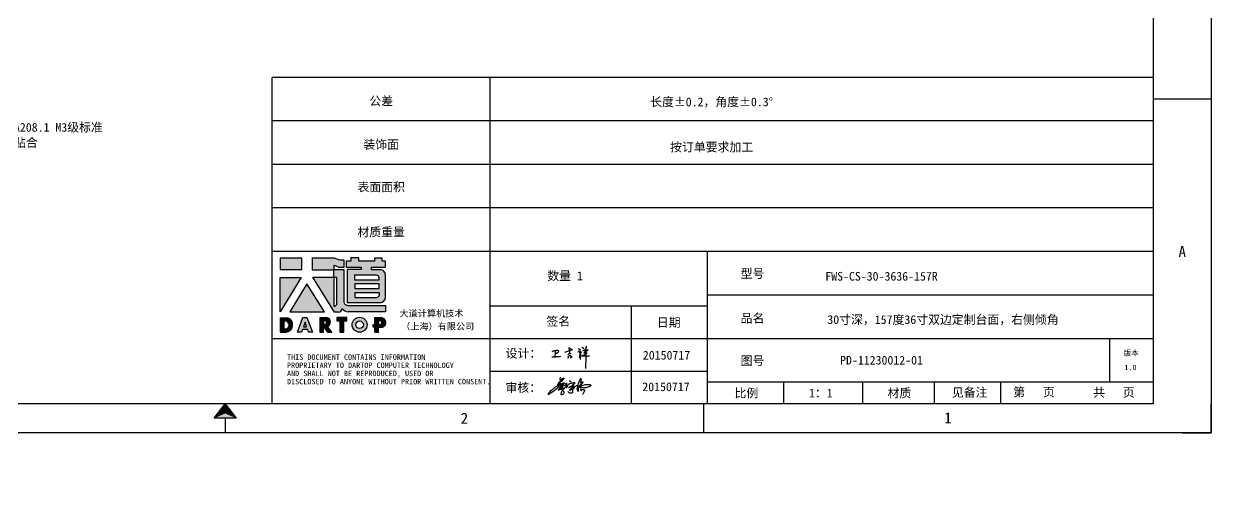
# Model space of a CAD drawing. Header units: inches. Extents: x 777 to 31414, y -60867 to 2393.
# Drawn here: x 18176 to 21294, y -60867 to -59608 of the extents above; entities that cross this region are included whole.
import ezdxf
from ezdxf.enums import TextEntityAlignment as Align

# ---------------------------------------------------------------- set-up
doc = ezdxf.new("R2010")
doc.units = ezdxf.units.IN
doc.header["$LTSCALE"] = 0.605
doc.header["$MEASUREMENT"] = 0
doc.header["$PDMODE"] = 3
doc.header["$PDSIZE"] = 0.25
doc.linetypes.add('DOT', pattern=[0.2, 0.1, -0.1])
doc.layers.get('0').update_dxf_attribs({"linetype": 'CONTINUOUS'})
doc.layers.get('Defpoints').update_dxf_attribs({"linetype": 'CONTINUOUS'})
doc.layers.add('4', color=7, linetype='CONTINUOUS')
doc.layers.add('print', color=30, linetype='CONTINUOUS')
doc.layers.add('dim', color=2, linetype='CONTINUOUS', lineweight=9)
doc.styles.add('Dartop', font='')
doc.styles.add('Dartop Text Style', font='gbenor.shx', dxfattribs={"bigfont": 'gbcbig.shx'})
doc.styles.add('hzHT', font='simhei.ttf')
doc.styles.get('Dartop').set_extended_font_data('FangSong_GB2312')
doc.dimstyles.new('Dartop DIM Style', dxfattribs={"dimscale": 15, "dimtxt": 2.5, "dimasz": 1.5, "dimexe": 2.25, "dimexo": 2, "dimtad": 1, "dimdec": 0, "dimdsep": 46, "dimtxsty": 'Dartop Text Style', "dimblk": 'ARCHTICK', "dimcen": 0.09, "dimazin": 2, "dimtfac": 1, "dimtdec": 0, "dimtofl": 0, "dimtmove": 0, "dimatfit": 3, "dimfxl": 0, "dimtolj": 1, "dimtzin": 0, "dimarcsym": 0})

# ---------------------------------------------------------------- blocks, each defined once
blk = doc.blocks.new('*U5')
at = {"color": 254, "linetype": 'Continuous', "extrusion": (0, 0, -1)}
for points in [[(-17, 0.333), (-16.812, 0.25), (-17, 0.5)], [(-17, 0.333), (-17, 0.5), (-17.188, 0.25)], [(-17, 0.333), (-17.188, 0.25), (-16.812, 0.25)]]:
    blk.add_solid(points, dxfattribs=at)
blk = doc.blocks.new('dadao')
for p, q in [((48, 19.2), (44.9, 10.4)), ((44.9, 10.4), (51.2, 10.4)), ((51.2, 10.4), (48, 19.2))]:
    blk.add_line(p, q)
for points in [[(41.8, 121.6), (41.8, 143.7), (-0.4, 143.7), (-0.4, 121.6), (41.8, 121.6)], [(104.8, 122), (104.8, 130.3), (114.1, 126.3), (124.2, 126.3), (124.2, 139.6), (115.9, 139.6), (105.1, 143.9), (61.5, 143.9)], [(61.7, 144), (61.7, 121.3), (103.9, 121.3)], [(113.4, 38.7), (105.1, 38.7), (63, 106.5), (103.9, 106.5), (103.9, 120.9), (103.9, 121.3)], [(109.7, 53.6), (109.7, 106.2), (104.3, 106.2), (104.3, 50.4), (106.6, 50.4)], [(144.6, 94.4), (144.6, 84.8), (192, 84.8), (192, 94.1), (144.9, 94.1)], [(0, 28), (0, 0), (11.8, 0)], [(0.1, 28), (14, 28)], [(76.8, 28.2), (76.8, 0), (84.1, 0), (84.1, 11.1), (91.6, -0.1), (100.3, -0.1), (91.7, 11.1)], [(76.8, 28.2), (90.6, 28.2)], [(120.2, 45), (119.5, 45), (119.5, 44.6)], [(183.7, 0), (183.7, 9.6), (180.6, 9.6), (180.6, 14.9), (183.8, 14.9), (183.8, 28.1), (196.1, 28.1), (196.5, 28.1)], [(7.1, 21.8), (7.1, 6.1), (12, 6.1)], [(7.1, 21.8), (11.4, 21.8)], [(84, 22.7), (84, 15.3), (87.2, 15.3)], [(84, 22.7), (87.3, 22.7)], [(183.7, 0), (190.9, 0), (190.9, 9.6), (198.8, 9.6)], [(194.9, 22.3), (190.8, 22.3), (190.8, 15), (194.4, 15)]]:
    blk.add_lwpolyline(points)
blk.add_lwpolyline([(137.1, 144.2), (137.1, 137.9), (128.3, 137.9), (128.3, 126.5), (157.3, 126.5), (157.3, 121.5), (130.3, 121.5), (130.3, 57.5), (194.4, 57.5, 0.414214), (204.4, 67.5), (204.4, 111.3, 0.414214), (194.4, 121.3), (177.5, 121.3), (177.5, 126.3), (204.7, 126.3), (204.7, 137.7), (198.2, 137.7), (198.2, 143.9), (183.3, 143.9), (183.3, 138), (153, 138), (153, 144.2), (137.1, 144.2)], format="xyb", close=True)
for points in [[(104.8, 122), (123.4, 122), (123.4, 60, 0.414214), (131.4, 52), (204.8, 52), (204.8, 39.1), (131.7, 39.1)], [(144.3, 110.8), (144.3, 101.8), (192.3, 101.8), (192.3, 105.5, 0.414214), (187.3, 110.5), (144.3, 110.5)], [(144.6, 77), (144.6, 67.5), (187.6, 67.5, 0.414214), (192.6, 72.5), (192.6, 76.4), (144.6, 76.4)]]:
    blk.add_lwpolyline(points, format="xyb")
for points in [[(-0.3, 106.2), (40.4, 106.2), (-0.3, 39.7), (-0.3, 106.2)], [(51.7, 94.1), (18.4, 39.3), (86.2, 39.3)], [(43.8, 28.2), (51.8, 28.2), (62.6, -0.1), (55, -0.1), (53.2, 5), (42.9, 5), (41.1, 0), (33.6, 0)], [(110, 28.1), (110, 21.9), (116, 21.9), (116, -0.1), (123.2, -0.1), (123.2, 22), (129.2, 22), (129.2, 28.1), (110, 28.1)]]:
    blk.add_lwpolyline(points, close=True)
for radius in [14.5, 7.44]:
    blk.add_circle((154.2, 14.2), radius)
for centre, radius, start, end in [((99.2, 60.7), 12.6, 305.6399, 325.969), ((9.6, 14.2), 14.4, 278.6604, 72.3203), ((88.6, 19.4), 8.95, 290.6073, 77.2124), ((111.6, 46.7), 8.19, 282.9811, 347.6627), ((136, 61.7), 22.9, 226.7358, 259.3209), ((195.7, 18.6), 9.51, 288.8959, 85.2442), ((8.5, 13.9), 8.49, 294.2143, 69.7177), ((86.4, 19), 3.8, 282.527, 76.7196), ((193.7, 18.7), 3.8, 280.9891, 72.5513)]:
    blk.add_arc(centre, radius, start, end)
blk = doc.blocks.new('h')
for p, q in [((20773.3, -2331.8), (20775.3, -2338.7)), ((20789.1, -2340.9), (20773.5, -2331.9)), ((20775.3, -2338.7), (20775.6, -2351.2)), ((20768.1, -2360.9), (20773, -2359.1)), ((20769.5, -2366.9), (20769.8, -2370.6)), ((20769.8, -2370.6), (20770.9, -2378)), ((20770.9, -2378), (20771.5, -2370.6)), ((20772.4, -2369.3), (20774.9, -2367.8)), ((20773, -2359.1), (20784.1, -2355.2)), ((20775.6, -2351.2), (20775.5, -2357.3)), ((20782.2, -2369.2), (20780, -2377.1)), ((20780, -2377.1), (20788.3, -2371.3)), ((20780.1, -2366.4), (20780.8, -2366.4)), ((20781.9, -2367.4), (20782.2, -2369.2)), ((20845.7, -2343.5), (20848.4, -2353)), ((20848.9, -2370.3), (20847.9, -2424)), ((20848.4, -2353), (20848.9, -2370.3))]:
    blk.add_line(p, q)
for points in [[(20755, -2351.9, -0.024077), (20759.9, -2350.1, -0.013147), (20768.7, -2346.5, -0.00522), (20775.4, -2344.1, -0.018517), (20777.3, -2343.4, -0.008274), (20786.3, -2341, -0.039541), (20788.3, -2340.8, -0.079216), (20789.4, -2341, -0.204935)], [(20816.8, -2335, -0.053561), (20819.6, -2336.1, -0.075272), (20821.3, -2337.3, -0.005295), (20822.5, -2338.5, -0.009337), (20823.1, -2339.1, -0.026146), (20823.7, -2339.8, -0.016644), (20824.5, -2340.9)], [(20832.1, -2329.2, -0.053561), (20834.9, -2330.3, -0.075272), (20836.7, -2331.5, -0.005295), (20837.8, -2332.6, -0.009337), (20838.5, -2333.3, -0.026146), (20839, -2334, -0.016644), (20839.8, -2335.1)], [(20836, -2343.7, -0.02797), (20842.1, -2342.6, -0.048868), (20845.6, -2342.2, -0.00919), (20851.1, -2341.4, -0.018517), (20853.9, -2341.1, -0.037841), (20856.7, -2341.2, -0.039541), (20859.4, -2341.6, -0.018282), (20840.6, -2354.7, -0.000937)], [(20847.6, -2340.2, 0.021784), (20849.6, -2335.9, 0.028296), (20850.8, -2332.4, 0.008136), (20851.9, -2328.2, 0.028913), (20852.2, -2327, 0.08193), (20852.1, -2325.9, 0.075058), (20851.7, -2324.7, 0.275043)], [(20696.6, -2372.4, 0.002073), (20710.6, -2371.9, 0.016137), (20719.6, -2371.3, 0.008314), (20736.9, -2369.3)], [(20699.1, -2348.2, -0.029745), (20704.6, -2345.4, -0.046842), (20708.4, -2344.2, -0.00919), (20714.3, -2343, -0.018517), (20717.2, -2342.5, -0.037841), (20720.3, -2342.4, -0.039541), (20723.2, -2342.8, -0.149785), (20726, -2344.3, -0.204935), (20726.9, -2346.6, -0.074872), (20726.5, -2348.3, -0.061615), (20725.6, -2350.3, -0.034204), (20723.8, -2352.6, -0.045776), (20722.3, -2354.1, -0.054985), (20720.4, -2355.3, -0.036348), (20717.3, -2356.5, -0.067752), (20715.7, -2356.8, -0.043553), (20713.2, -2356.7)], [(20813.5, -2350.1, 0.007348), (20815.9, -2348.7, 0.008421), (20818, -2347.3, 0.009459), (20819.7, -2346.2, -0.016325), (20820.7, -2345.5, -0.173771), (20821.8, -2345.3, -0.085159), (20823.9, -2346, -0.125883), (20826, -2347.9, -0.160659), (20826.6, -2350.1, -0.010447), (20826.5, -2352.3, -0.008247), (20826.2, -2355.1, -0.002698), (20825.3, -2374, 0.001562), (20823.9, -2383.7, 0.016137)]]:
    blk.add_lwpolyline(points, format="xyb")
for points in [[(20711.3, -2343.5), (20711.3, -2343.5), (20711.5, -2355.8), (20710.7, -2368), (20710.6, -2371.9)], [(20821.5, -2350.6), (20822.4, -2359.2), (20822.2, -2364.9), (20821.7, -2369), (20821.3, -2376.3), (20823.6, -2368.5), (20827.2, -2366.3), (20829.5, -2366.3)], [(20840.6, -2354.7), (20850, -2354.7), (20855, -2354.3), (20845.9, -2361.1), (20840.5, -2364), (20833, -2367.5), (20863.2, -2367.4), (20865.9, -2367.3)]]:
    blk.add_lwpolyline(points)
for centre, radius, start, end in [((20773.7, -2371.2), 2.3, 121.9907, 163.6016), ((20787.5, -2406), 40.3, 100.6183, 108.2482), ((20780.8, -2367.6), 1.15, 9.4675, 90)]:
    blk.add_arc(centre, radius, start, end)
blk = doc.blocks.new('CAIYUQIANG')
for p, q in [((27670.4, -25028.6), (27669.5, -25034.5)), ((27669.5, -25034.5), (27670.5, -25036.5)), ((27670.5, -25036.5), (27674.7, -25033.4)), ((27674.7, -25033.4), (27678, -25031.9)), ((27679.9, -25033), (27675.7, -25037.4)), ((27678, -25031.9), (27679.7, -25031.6)), ((27679.7, -25031.6), (27680.1, -25032.2)), ((27680.1, -25032.2), (27679.9, -25033)), ((27721.6, -25036.6), (27722.4, -25034.9)), ((27722.4, -25034.9), (27723.3, -25033.3)), ((27723.3, -25033.3), (27723.8, -25032.7)), ((27723.8, -25032.7), (27724.4, -25032.7)), ((27724.4, -25032.7), (27724.8, -25033.4)), ((27724.8, -25033.4), (27725.1, -25034.5)), ((27725.1, -25035.4), (27724.9, -25037.3)), ((27725.1, -25034.5), (27725.1, -25035.4)), ((27642.4, -25068.7), (27644.1, -25066.6)), ((27644.1, -25066.6), (27646.1, -25064.4)), ((27646.1, -25064.4), (27648.2, -25062.5)), ((27648.2, -25062.5), (27649.9, -25061)), ((27653.3, -25065.6), (27649.4, -25068)), ((27649.9, -25061), (27651.9, -25059.4)), ((27651.9, -25059.4), (27654.7, -25057.2)), ((27656.6, -25063.3), (27653.3, -25065.6)), ((27654.7, -25057.2), (27656.5, -25055.9)), ((27656.5, -25055.9), (27658.3, -25054.6)), ((27659.8, -25060.4), (27656.6, -25063.3)), ((27658.3, -25054.6), (27659.6, -25053.7)), ((27659.6, -25053.7), (27662.2, -25052.1)), ((27660.6, -25059.8), (27659.8, -25060.4)), ((27663.6, -25056.9), (27660.6, -25059.8)), ((27662.2, -25052.1), (27664.9, -25050.5)), ((27662.9, -25048.8), (27669.7, -25045.8)), ((27663.2, -25048.6), (27662.9, -25048.8)), ((27663.6, -25048.1), (27663.2, -25048.6)), ((27665.3, -25046.6), (27663.6, -25048.1)), ((27666.3, -25053.5), (27663.6, -25056.9)), ((27664.9, -25050.5), (27668.5, -25048.7)), ((27667.5, -25060.4), (27664.9, -25062)), ((27664.9, -25062.9), (27667.7, -25061.6)), ((27664.9, -25062), (27664.9, -25062.9)), ((27667.4, -25044.9), (27665.3, -25046.6)), ((27675.7, -25037.4), (27665.9, -25043)), ((27665.9, -25043), (27677.3, -25038.1)), ((27668.2, -25051.4), (27666.3, -25053.5)), ((27670.6, -25042.2), (27667.4, -25044.9)), ((27670.3, -25058.4), (27667.5, -25060.4)), ((27667.7, -25061.6), (27670.5, -25060.2)), ((27670.9, -25048.6), (27668.2, -25051.4)), ((27668.5, -25048.7), (27673.6, -25046.3)), ((27668.6, -25056), (27674.9, -25053.6)), ((27672.1, -25054.2), (27668.6, -25056)), ((27669.7, -25045.8), (27671.3, -25045.2)), ((27672, -25057.1), (27670.3, -25058.4)), ((27670.5, -25060.2), (27673.3, -25059)), ((27677.3, -25038.1), (27670.6, -25042.2)), ((27671.5, -25047.3), (27670.9, -25048.6)), ((27671.2, -25051), (27679.4, -25049.8)), ((27674.1, -25050.1), (27671.2, -25051)), ((27671.3, -25045.2), (27672.1, -25045.7)), ((27672.1, -25046.2), (27671.5, -25047.3)), ((27672.5, -25060.1), (27671.9, -25060.4)), ((27671.9, -25060.4), (27674.3, -25061.5)), ((27673.8, -25055.8), (27672, -25057.1)), ((27672.1, -25045.7), (27672.1, -25046.2)), ((27675.9, -25052.3), (27672.1, -25054.2)), ((27673.8, -25059.6), (27672.5, -25060.1)), ((27673.3, -25059), (27675.5, -25058)), ((27673.6, -25046.3), (27677.4, -25044.5)), ((27673.6, -25068.9), (27674.3, -25066.8)), ((27676.2, -25054), (27673.8, -25055.8)), ((27675.2, -25059.1), (27673.8, -25059.6)), ((27676.5, -25048.8), (27674.1, -25050.1)), ((27674.3, -25061.5), (27677.2, -25063.7)), ((27674.3, -25066.8), (27675.3, -25065)), ((27674.9, -25053.6), (27676.8, -25053.2)), ((27677.8, -25058), (27675.2, -25059.1)), ((27675.3, -25065), (27676.4, -25063.4)), ((27675.5, -25058), (27677.9, -25056.9)), ((27678.6, -25051.7), (27675.9, -25052.3)), ((27677.2, -25053.4), (27676.2, -25054)), ((27676.4, -25063.4), (27677.5, -25061.9)), ((27679.1, -25047.4), (27676.5, -25048.8)), ((27676.8, -25053.2), (27677.2, -25053.4)), ((27677.2, -25063.7), (27678.8, -25065.4)), ((27677.4, -25044.5), (27680, -25043.8)), ((27677.5, -25061.9), (27679.6, -25059.6)), ((27679, -25057.7), (27677.8, -25058)), ((27677.9, -25056.9), (27680, -25056.9)), ((27683.3, -25050.5), (27678.6, -25051.7)), ((27678.8, -25065.4), (27679.4, -25066.6)), ((27680, -25057.5), (27679, -25057.7)), ((27680.6, -25045.9), (27679.1, -25047.4)), ((27679.4, -25049.8), (27681.5, -25049.6)), ((27679.4, -25066.6), (27679.9, -25067.9)), ((27679.6, -25059.6), (27680.6, -25058.4)), ((27680, -25043.8), (27681.2, -25043.8)), ((27680, -25056.9), (27680.5, -25057.1)), ((27680.5, -25057.1), (27680, -25057.5)), ((27681.2, -25044.7), (27680.6, -25045.9)), ((27680.6, -25058.4), (27681.3, -25057.6)), ((27681.2, -25043.8), (27681.2, -25044.7)), ((27681.3, -25057.6), (27682.9, -25055.7)), ((27681.5, -25049.6), (27682.7, -25049.7)), ((27682.7, -25049.7), (27683.3, -25050.5)), ((27682.9, -25055.7), (27683.9, -25054.7)), ((27683.9, -25054.7), (27684.6, -25054)), ((27684.6, -25054), (27685.6, -25053.1)), ((27685.6, -25053.1), (27686, -25048.7)), ((27686, -25048.7), (27686.1, -25046.8)), ((27686.1, -25046.8), (27686.2, -25045.4)), ((27686.2, -25045.4), (27686.3, -25045)), ((27686.3, -25045), (27686.6, -25045)), ((27686.6, -25045), (27686.7, -25045.1)), ((27686.7, -25045.1), (27686.9, -25049.2)), ((27686.9, -25049.2), (27686.9, -25051.7)), ((27686.9, -25051.7), (27686.9, -25054.8)), ((27686.9, -25054.8), (27686.9, -25055.8)), ((27686.9, -25055.8), (27687, -25056.5)), ((27687, -25056.5), (27687.2, -25056.9)), ((27687.2, -25056.9), (27687.5, -25056.9)), ((27687.5, -25056.9), (27687.8, -25056.5)), ((27687.8, -25056.5), (27688, -25055.9)), ((27688, -25055.9), (27688.6, -25054.6)), ((27688.6, -25054.6), (27689.1, -25053.3)), ((27689.1, -25053.3), (27689.5, -25052.1)), ((27689.5, -25052.1), (27690.2, -25050.1)), ((27690.2, -25050.1), (27690.5, -25049.4)), ((27690.5, -25049.4), (27691.2, -25048.7)), ((27691.2, -25048.7), (27693.8, -25046.9)), ((27692.5, -25055.7), (27691.9, -25055.8)), ((27691.9, -25055.8), (27691.9, -25056.2)), ((27691.9, -25056.2), (27693.4, -25056.2)), ((27693.9, -25055.2), (27692.5, -25055.7)), ((27693.4, -25056.2), (27695.2, -25055.9)), ((27693.8, -25046.9), (27694.7, -25046.4)), ((27697.3, -25053.7), (27693.9, -25055.2)), ((27694.7, -25046.4), (27695.8, -25045.9)), ((27695.5, -25062.1), (27695, -25062.5)), ((27695, -25062.5), (27695, -25062.8)), ((27695, -25062.8), (27695.4, -25063)), ((27695.2, -25055.9), (27696.4, -25055.5)), ((27695.4, -25063), (27696.6, -25063)), ((27696.5, -25061.2), (27695.5, -25062.1)), ((27695.8, -25045.9), (27698.2, -25045)), ((27696.4, -25055.5), (27698.6, -25054.5)), ((27698, -25059.9), (27696.5, -25061.2)), ((27696.6, -25063), (27698.7, -25062.4)), ((27700.1, -25052.2), (27697.3, -25053.7)), ((27700.7, -25057.4), (27698, -25059.9)), ((27698.2, -25045), (27699.9, -25044.7)), ((27698.6, -25054.5), (27700.1, -25053.8)), ((27698.7, -25062.4), (27701.9, -25060.7)), ((27699.9, -25044.7), (27702.8, -25044)), ((27703.1, -25050.1), (27700.1, -25052.2)), ((27700.1, -25053.8), (27701.4, -25053.2)), ((27703.2, -25055.4), (27700.7, -25057.4)), ((27701.4, -25053.2), (27703, -25052.5)), ((27701.9, -25060.7), (27705, -25058.6)), ((27702.9, -25065), (27702.4, -25068.8)), ((27702.8, -25044), (27704.8, -25043.7)), ((27703, -25063.9), (27702.9, -25065)), ((27703, -25052.5), (27704.6, -25051.8)), ((27703.4, -25059.2), (27703, -25063.9)), ((27705.3, -25048.2), (27703.1, -25050.1)), ((27705.1, -25053.8), (27703.2, -25055.4)), ((27703.5, -25058.1), (27703.4, -25059.2)), ((27703.9, -25057), (27703.5, -25058.1)), ((27704.3, -25056.3), (27703.9, -25057)), ((27704.9, -25055.3), (27704.3, -25056.3)), ((27704.6, -25051.8), (27705.9, -25051.1)), ((27704.8, -25043.7), (27707, -25043.4)), ((27705.1, -25055), (27704.9, -25055.3)), ((27705, -25058.6), (27706.4, -25057.7)), ((27706, -25052.8), (27705.1, -25053.8)), ((27706.3, -25055), (27705.1, -25055)), ((27708, -25045.9), (27705.3, -25048.2)), ((27705.9, -25051.1), (27706.4, -25051.1)), ((27706.6, -25051.6), (27706, -25052.8)), ((27706.8, -25055.3), (27706.3, -25055)), ((27706.4, -25051.1), (27706.6, -25051.6)), ((27706.4, -25057.7), (27707.4, -25057)), ((27707.5, -25055.8), (27706.8, -25055.3)), ((27707, -25043.4), (27708, -25043.4)), ((27707.4, -25057), (27707.8, -25056.8)), ((27707.8, -25056.8), (27707.5, -25055.8)), ((27708, -25043.4), (27709, -25043.5)), ((27710.1, -25044), (27708, -25045.9)), ((27709, -25043.5), (27709.7, -25043.8)), ((27709.7, -25043.8), (27710.1, -25044)), ((27710, -25054.2), (27711.2, -25052.7)), ((27711.2, -25052.7), (27712.6, -25051.4)), ((27712.6, -25051.4), (27713.4, -25050.9)), ((27713.4, -25050.9), (27714.2, -25050.8)), ((27713.7, -25060.6), (27714.5, -25059.1)), ((27714, -25059.3), (27713.7, -25060.1)), ((27713.7, -25060.1), (27713.7, -25060.6)), ((27714.3, -25058.6), (27714, -25059.3)), ((27714.2, -25050.8), (27715, -25050.8)), ((27715, -25056.9), (27714.3, -25058.6)), ((27714.5, -25059.1), (27715.1, -25058.3)), ((27715, -25050.8), (27715.4, -25050.8)), ((27715.5, -25055.4), (27715, -25056.9)), ((27715.1, -25058.3), (27715.6, -25057.9)), ((27715.4, -25050.8), (27715.6, -25051)), ((27715.9, -25053.9), (27715.5, -25055.4)), ((27715.6, -25051), (27715.8, -25051.2)), ((27715.6, -25057.9), (27716.2, -25057.8)), ((27715.8, -25051.2), (27715.9, -25051.2)), ((27715.9, -25051.2), (27716, -25051.4)), ((27716, -25053.3), (27715.9, -25053.9)), ((27716, -25051.4), (27716, -25051.4)), ((27716, -25051.4), (27716, -25051.5)), ((27716, -25051.5), (27716.1, -25051.6)), ((27716.1, -25052.4), (27716, -25053.3)), ((27716.1, -25051.6), (27716.1, -25051.8)), ((27716.1, -25051.8), (27716.1, -25052.4)), ((27716.2, -25057.8), (27716.9, -25057.9)), ((27716.6, -25063.7), (27716.8, -25062.6)), ((27716.6, -25064.9), (27716.6, -25063.7)), ((27717, -25065.4), (27716.6, -25064.9)), ((27716.8, -25062.6), (27717, -25060.1)), ((27716.9, -25057.9), (27717.2, -25058.1)), ((27717, -25060.1), (27717.1, -25058.6)), ((27718.3, -25066.4), (27717, -25065.4)), ((27717.1, -25058.6), (27717.2, -25057.5)), ((27717.2, -25057.5), (27717.7, -25052.4)), ((27717.2, -25058.1), (27717.6, -25058.7)), ((27717.6, -25058.7), (27717.6, -25060.8)), ((27717.6, -25060.8), (27717.6, -25062.5)), ((27717.6, -25062.5), (27717.7, -25064.3)), ((27717.7, -25050), (27718.5, -25046)), ((27717.7, -25052.4), (27717.7, -25050)), ((27717.7, -25064.3), (27717.7, -25065.5)), ((27717.7, -25065.5), (27718.3, -25066.4)), ((27718.5, -25046), (27720.2, -25040.9)), ((27719, -25056.7), (27720.6, -25055.2)), ((27719, -25056.7), (27720.6, -25055.4)), ((27720.6, -25055.4), (27719, -25056.7)), ((27719.4, -25056.1), (27719, -25056.7)), ((27720.3, -25054.8), (27719.4, -25056.1)), ((27720.2, -25040.9), (27720.7, -25039.5)), ((27721, -25053.7), (27720.3, -25054.8)), ((27720.6, -25055.2), (27721.9, -25054.1)), ((27720.7, -25039.5), (27721.2, -25038)), ((27722.6, -25051.2), (27721, -25053.7)), ((27721.2, -25038), (27721.6, -25036.6)), ((27721.8, -25052.4), (27722.1, -25051.2)), ((27721.9, -25054.1), (27721.8, -25052.4)), ((27721.9, -25054.1), (27723.5, -25052.8)), ((27722.2, -25054.5), (27721.9, -25054.1)), ((27722.1, -25051.2), (27722.6, -25049.3)), ((27723.2, -25055.7), (27722.2, -25054.5)), ((27722.6, -25049.3), (27723.4, -25048.2)), ((27723.9, -25049.1), (27722.6, -25051.2)), ((27725.1, -25056.1), (27723.2, -25055.7)), ((27723.4, -25048.2), (27724, -25048.2)), ((27723.5, -25052.8), (27725.7, -25051.8)), ((27724.9, -25047.9), (27723.9, -25049.1)), ((27724.2, -25041.9), (27724, -25042.9)), ((27724, -25042.9), (27724, -25043.8)), ((27724, -25043.8), (27724.5, -25044.5)), ((27724, -25048.2), (27725, -25049.3)), ((27724.3, -25057.3), (27724.1, -25059.8)), ((27724.1, -25059.8), (27724.2, -25062.5)), ((27724.7, -25038.7), (27724.2, -25041.9)), ((27724.2, -25062.5), (27724.5, -25063.9)), ((27724.8, -25054.3), (27724.3, -25057.3)), ((27724.3, -25057.3), (27724.3, -25057.3)), ((27724.5, -25044.5), (27724.9, -25044.1)), ((27724.5, -25063.9), (27726.1, -25063.8)), ((27726, -25051.7), (27724.6, -25052.3)), ((27724.6, -25052.3), (27724.8, -25054.3)), ((27724.9, -25037.3), (27724.7, -25038.7)), ((27724.9, -25044.1), (27726.2, -25043.2)), ((27726.1, -25047), (27724.9, -25047.9)), ((27725, -25049.3), (27726, -25051.7)), ((27728.6, -25056.9), (27725.1, -25056.1)), ((27725.7, -25051.8), (27728.1, -25050.8)), ((27727.7, -25045.8), (27726.1, -25047)), ((27726.1, -25063.8), (27727.2, -25062.4)), ((27726.2, -25043.2), (27727.3, -25042.5)), ((27727.2, -25062.4), (27728.7, -25061.7)), ((27727.3, -25042.5), (27728.7, -25041.6)), ((27728.8, -25044.9), (27727.7, -25045.8)), ((27728.1, -25050.8), (27730.4, -25049.9)), ((27731.5, -25056.9), (27728.6, -25056.9)), ((27728.7, -25041.6), (27729.4, -25041.6)), ((27728.7, -25061.7), (27730.6, -25061.7)), ((27729.8, -25043.2), (27728.8, -25044.9)), ((27729.4, -25041.6), (27729.8, -25042.2)), ((27729.8, -25042.2), (27729.8, -25043.2)), ((27730.4, -25049.9), (27734.3, -25049)), ((27730.6, -25061.7), (27732.5, -25061.7)), ((27734.6, -25056.9), (27731.5, -25056.9)), ((27733.1, -25067), (27732.4, -25068.5)), ((27732.5, -25061.7), (27734, -25062.9)), ((27734, -25064.2), (27733.1, -25067)), ((27734, -25062.9), (27734, -25064.2)), ((27734.3, -25049), (27736.4, -25048.5)), ((27736.4, -25056.9), (27734.6, -25056.9)), ((27736.4, -25048.5), (27738, -25048.5)), ((27737.5, -25056.9), (27736.4, -25056.9)), ((27739.9, -25056.2), (27737.5, -25056.9)), ((27738, -25048.5), (27741.4, -25048.2)), ((27742.8, -25055.5), (27739.9, -25056.2)), ((27741.4, -25048.2), (27743.3, -25048.1)), ((27745.3, -25054.8), (27742.8, -25055.5)), ((27743.3, -25048.1), (27745.9, -25048.1)), ((27747, -25053.9), (27745.3, -25054.8)), ((27745.9, -25048.1), (27747.9, -25048.3)), ((27749, -25052.8), (27747, -25053.9)), ((27747.9, -25048.3), (27749.6, -25048.7)), ((27749.8, -25051.7), (27749, -25052.8)), ((27749.6, -25048.7), (27750.5, -25049.8)), ((27750.6, -25050.8), (27749.8, -25051.7)), ((27750.5, -25049.8), (27750.6, -25050.8)), ((27639.2, -25074.1), (27639.8, -25072.4)), ((27640.1, -25074.1), (27639.2, -25074.1)), ((27639.8, -25072.4), (27641, -25070.5)), ((27641.8, -25073.4), (27640.1, -25074.1)), ((27641, -25070.5), (27642.4, -25068.7)), ((27643.4, -25072.1), (27641.8, -25073.4)), ((27645.7, -25070.6), (27643.4, -25072.1)), ((27649.4, -25068), (27645.7, -25070.6)), ((27672.7, -25072.4), (27673.6, -25068.9)), ((27672.7, -25073.7), (27672.7, -25072.4)), ((27672.9, -25074.4), (27672.7, -25073.7)), ((27673.5, -25075.1), (27672.9, -25074.4)), ((27674.1, -25075.4), (27673.5, -25075.1)), ((27675, -25075.4), (27674.1, -25075.4)), ((27676.4, -25074.9), (27675, -25075.4)), ((27677.2, -25074.4), (27676.4, -25074.9)), ((27678.3, -25073.5), (27677.2, -25074.4)), ((27679.1, -25072.5), (27678.3, -25073.5)), ((27679.8, -25071), (27679.1, -25072.5)), ((27680, -25070), (27679.8, -25071)), ((27679.9, -25067.9), (27680, -25069)), ((27680, -25069), (27680, -25070)), ((27691, -25067.9), (27690.7, -25067.5)), ((27691.8, -25068.5), (27691, -25067.9)), ((27692.9, -25069.4), (27691.8, -25068.5)), ((27694, -25070.3), (27692.9, -25069.4)), ((27695.5, -25070.9), (27694, -25070.3)), ((27697.1, -25071.4), (27695.5, -25070.9)), ((27699, -25071.4), (27697.1, -25071.4)), ((27700.5, -25071.4), (27699, -25071.4)), ((27701.7, -25070.7), (27700.5, -25071.4)), ((27702.4, -25068.8), (27701.7, -25070.7)), ((27729.9, -25073.7), (27728.8, -25073.7)), ((27730.7, -25072), (27729.9, -25073.7)), ((27732.4, -25068.5), (27730.7, -25072))]:
    blk.add_line(p, q)
blk.add_lwpolyline([(27694.2, -25038.4, -0.053561), (27695.8, -25039, -0.075272), (27696.8, -25039.7, -0.005295), (27697.5, -25040.4, -0.009337), (27697.9, -25040.8, -0.026146), (27698.2, -25041.2, -0.016644), (27698.7, -25041.9)], format="xyb")
blk = doc.blocks.new('_ArchTick')
at = {"color": 0, "linetype": 'ByBlock', "const_width": 0.15}
blk.add_lwpolyline([(-0.5, -0.5), (0.5, 0.5)], dxfattribs=at)
blk = doc.blocks.new('*D388')
at = {"layer": 'Defpoints', "color": 0}
for p in [(19284.5, -58928.3), (19689.5, -60867.4)]:
    blk.add_point(p, dxfattribs=at)
at = {"layer": 'dim', "color": 0, "lineweight": -2}
blk.add_line((19330.1, -59146.9), (19284.5, -58928.3), dxfattribs=at)
at = {"layer": 'dim', "color": 0, "lineweight": -2, "xscale": 22.5, "yscale": 22.5, "zscale": 22.5, "rotation": 101.7988869402219}
blk.add_blockref('_ArchTick', (19284.5, -58928.3), dxfattribs=at)
at = {"layer": 'dim', "color": 0, "insert": (19311.9, -59059.6), "char_height": 37.5, "attachment_point": 5, "rotation": 281.7989, "style": 'Dartop Text Style'}
blk.add_mtext('\\A1;R1981\\P [R77.99]', dxfattribs=at)

msp = doc.modelspace()

# ---------------------------------------------------------------- hatches: boundary and pattern name
for points in [[(18905.83, -60224.04), (18848.88, -60224.04), (18848.88, -60253.79), (18905.83, -60253.79)], [(18904, -60274.61), (18849.03, -60274.61), (18849.03, -60364.36)], [(18919.23, -60290.9), (18874.3, -60364.96), (18965.8, -60364.96)], [(19023.9, -60380.11), (18997.89, -60380.11), (18997.89, -60388.36), (19006.01, -60388.36), (19006.01, -60418.09), (19015.72, -60418.09), (19015.72, -60388.34), (19023.9, -60388.34)]]:
    msp.add_hatch(color=0).paths.add_polyline_path(points)
h = msp.add_hatch(color=0)
h.paths.add_polyline_path([(18990.94, -60242.12), (19003.51, -60247.55), (19017.1, -60247.55), (19017.1, -60229.56), (19005.89, -60229.56), (18991.28, -60223.79), (18932.74, -60223.79), (18932.74, -60254.21), (18989.7, -60254.21), (18989.7, -60254.83), (18989.7, -60274.27), (18934.47, -60274.27), (18991.28, -60365.7), (19002.53, -60365.7, 0.2793748), (19010.74, -60357.72), (19010.74, -60357.3), (19011.74, -60357.3, 0.1431454), (19027.22, -60365.18), (19125.95, -60365.18), (19125.95, -60347.84), (19026.8, -60347.84, -0.4142136), (19016, -60337.04), (19016, -60253.25), (18990.94, -60253.25)])
h.paths.add_polyline_path([(18990.28, -60274.66), (18997.51, -60274.66), (18997.51, -60345.62, -0.0889357), (18993.32, -60349.94), (18990.25, -60349.94)], flags=16)
h = msp.add_hatch(color=0)
h.paths.add_polyline_path([(19125.78, -60232.08), (19116.99, -60232.08), (19116.99, -60223.73), (19096.91, -60223.73), (19096.91, -60231.66), (19055.93, -60231.66), (19055.93, -60223.31), (19034.46, -60223.31), (19034.46, -60231.82), (19022.6, -60231.82), (19022.6, -60247.22), (19061.74, -60247.22), (19061.74, -60254.04), (19025.26, -60254.04), (19025.26, -60340.29), (19111.86, -60340.29, 0.4142136), (19125.36, -60326.8), (19125.36, -60267.72, 0.4142136), (19111.86, -60254.23), (19088.97, -60254.23), (19088.97, -60247.54), (19125.78, -60247.54)])
h.paths.add_polyline_path([(19102.3, -60268.85, -0.4142136), (19109.04, -60275.6), (19109.04, -60280.55), (19044.21, -60280.55), (19044.21, -60268.85)], flags=16)
h.paths.add_polyline_path([(19108.63, -60290.99), (19108.63, -60303.53), (19044.63, -60303.53), (19044.63, -60290.99)], flags=16)
h.paths.add_polyline_path([(19109.46, -60314.81), (19109.46, -60320.18, -0.4142136), (19102.71, -60326.93), (19044.63, -60326.93), (19044.63, -60314.81)], flags=16)
h = msp.add_hatch(color=0)
h.paths.add_polyline_path([(18868.29, -60380.25), (18849.43, -60380.25), (18849.43, -60417.98), (18865.31, -60417.98, 0.7930159)])
h.paths.add_polyline_path([(18865.59, -60409.72), (18859, -60409.72), (18859, -60388.51), (18864.87, -60388.51, -0.6713609)], flags=16)
h = msp.add_hatch(color=0)
h.paths.add_polyline_path([(18919.38, -60379.94), (18908.61, -60379.94), (18894.77, -60418.02), (18904.97, -60418.02), (18907.37, -60411.27), (18921.18, -60411.27), (18923.63, -60418.1), (18933.9, -60418.1)])
h.paths.add_polyline_path([(18918.54, -60404), (18909.98, -60404), (18914.18, -60392.03)], flags=16)
h = msp.add_hatch(color=0)
h.paths.add_polyline_path([(18971.69, -60379.96), (18953.14, -60379.96), (18953.14, -60418.04), (18962.94, -60418.04), (18962.94, -60402.94), (18973.02, -60418.18), (18984.86, -60418.18), (18973.27, -60403.04, 0.7440549)])
h.paths.add_polyline_path([(18962.85, -60397.31), (18962.85, -60387.31), (18967.23, -60387.31, -0.796809), (18967.17, -60397.31)], flags=16)
h = msp.add_hatch(color=0)
h.paths.add_polyline_path([(19038.03, -60398.86, 1), (19077.13, -60398.86, 1)])
h.paths.add_polyline_path([(19067.62, -60398.86, -1), (19047.54, -60398.86, -1)], flags=16)
h = msp.add_hatch(color=0)
h.paths.add_polyline_path([(19114.63, -60380.05), (19114.07, -60380.05), (19097.53, -60380.05), (19097.53, -60397.82), (19093.15, -60397.82), (19093.15, -60405.04), (19097.46, -60405.04), (19097.46, -60417.97), (19107.11, -60417.97), (19107.11, -60404.99), (19117.72, -60404.99, 0.8123038)])
h.paths.add_polyline_path([(19106.97, -60397.77), (19106.97, -60387.84), (19112.46, -60387.84, -0.7782134), (19111.9, -60397.77)], flags=16)

# ---------------------------------------------------------------- linework, layer by layer
at = {"color": 0}
for p, q in [((21141.3, -57408.04), (21141.3, -60606.11)), ((18828.41, -60606.11), (18828.41, -59749.49)), ((21141.3, -59749.49), (18828.41, -59749.49)), ((19399.5, -59749.49), (19399.5, -60606.11)), ((21293.59, -59806.59), (21141.3, -59806.59)), ((21141.3, -59863.7), (18828.41, -59863.7)), ((21141.3, -59977.92), (18828.41, -59977.92)), ((21141.3, -60092.14), (18828.41, -60092.14)), ((21141.3, -60206.35), (18828.41, -60206.35)), ((19970.58, -60606.11), (19970.58, -60206.35)), ((19970.58, -60320.57), (21141.3, -60320.57)), ((19399.5, -60349.12), (19970.58, -60349.12)), ((19770.7, -60349.12), (19770.7, -60606.11)), ((18828.41, -60434.79), (19399.5, -60434.79)), ((19399.5, -60434.79), (21141.3, -60434.79)), ((21027.08, -60549), (21027.08, -60434.79)), ((19399.5, -60520.45), (19970.58, -60520.45)), ((19970.58, -60549), (21141.3, -60549)), ((20171.5, -60606.11), (20171.5, -60549)), ((20378.56, -60606.11), (20378.56, -60549)), ((20566.8, -60606.11), (20566.8, -60549)), ((20741.54, -60606.11), (20741.54, -60549)), ((21141.3, -60606.11), (16608.5, -60606.11)), ((19961.06, -60682.26), (19961.06, -60606.11)), ((21293.59, -60682.26), (21293.59, -60606.11)), ((18704.68, -60644.18), (18704.68, -60682.26)), ((21217.44, -60682.26), (21293.59, -60682.26))]:
    msp.add_line(p, q, dxfattribs=at)
at = {"color": 0, "linetype": 'DOT'}
for p, q in [((21293.59, -57408.04), (21293.59, -60606.11)), ((21217.44, -60682.26), (16456.21, -60682.26))]:
    msp.add_line(p, q, dxfattribs=at)
at = {"color": 0}
msp.add_lwpolyline([(18704.68, -60606.11), (18733.23, -60644.18), (18676.12, -60644.18), (18704.68, -60606.11)], close=True, dxfattribs=at)
at = {"layer": 'print'}
msp.add_lwpolyline([(16456.21, -57331.9), (21293.59, -57331.9), (21293.59, -60682.26), (16456.21, -60682.26)], close=True, dxfattribs=at)

# ---------------------------------------------------------------- block references
at = {"color": 0}
for name, p, xscale, yscale, zscale in [('dadao', (18849.43, -60417.98), 1.349832906196347, 1.349832906196347, 1.349832906196347), ('h', (7439.92, -59093.64), 0.585704211006083, 0.585704211006083, 0.585704211006083)]:
    msp.add_blockref(name, p, dxfattribs=dict(at, xscale=xscale, yscale=yscale, zscale=zscale))
msp.add_blockref('CAIYUQIANG', (-8086.13, -35507.39))
at = {"color": 0, "linetype": 'Continuous', "xscale": 152.2888407109637, "yscale": 152.2888407109637, "zscale": 152.2888407109637}
msp.add_blockref('*U5', (16115.77, -60682.26), dxfattribs=at)

# ---------------------------------------------------------------- texts
at = {"color": 0}
for s, height, style, p in [('公差', 22.843, 'hzHT', (19114.2, -59811.61)), ('长度%%P0.2，角度%%P0.3%%D', 22.8433, 'hzHT', (19981.76, -59813.67)), ('1.材料：28.5mm刨花板，要求达到ASTM A208.1 M3级标准', 22.8433, 'hzHT', (17994.37, -59880.47)), ('2.装饰面：h335防火板，厚0.8mm，高压贴合           ', 22.8433, 'hzHT', (17994.37, -59920.47)), ('装饰面', 22.843, 'hzHT', (19114.2, -59925.48)), ('按订单要求加工', 22.843, 'hzHT', (19981.76, -59932.45)), ('表面面积', 22.843, 'hzHT', (19114.2, -60037.15)), ('材质重量', 22.843, 'hzHT', (19114.2, -60155.4)), ('A', 28.55, 'Dartop', (21217.44, -60206.35)), ('数量 1 ', 22.843, 'hzHT', (19604.71, -60270.3)), ('型号', 22.843, 'hzHT', (20089.09, -60264.46)), ('FWS-CS-30-3636-157R', 22.8433, 'hzHT', (20427.85, -60271.46)), ('签名', 22.843, 'hzHT', (19579.35, -60390.1)), ('日期', 22.843, 'hzHT', (19869.21, -60392.91)), ('品名', 22.843, 'hzHT', (20089.09, -60381.73)), ('30寸深，157度36寸双边定制台面，右侧倾角', 22.8433, 'hzHT', (20589.3, -60385.29)), ('20150717', 22.843, 'hzHT', (19863.34, -60478.79)), ('图号', 22.843, 'hzHT', (20089.09, -60493.38)), ('PD-11230012-01', 22.8433, 'hzHT', (20427.85, -60491.89)), ('版本', 14.277, 'hzHT', (21083.09, -60472.69)), ('1.0', 14.277, 'Dartop', (21081.37, -60510.84)), ('20150717', 22.843, 'hzHT', (19861.98, -60561.67)), ('比例', 22.843, 'hzHT', (20073.17, -60578.15)), ('1：1', 22.843, 'hzHT', (20268.45, -60578.15)), ('材质', 22.843, 'hzHT', (20474.79, -60578.15)), ('见备注', 22.843, 'hzHT', (20659.32, -60576.48)), ('第   页', 22.843, 'hzHT', (20828.16, -60575.78)), ('共   页', 22.843, 'hzHT', (21038, -60576.61)), ('2', 28.55, 'Dartop', (19332.87, -60644.18)), ('1', 28.55, 'Dartop', (20602.27, -60643.28))]:
    msp.add_text(s, height=height, dxfattribs=dict(at, style=style)).set_placement(p, align=Align.MIDDLE_CENTER)
at = {"color": 0, "style": 'hzHT'}
for s, height, p in [('THIS DOCUMENT CONTAINS INFORMATION', 14.2771, (18866.96, -60490.89)), ('设计：', 22.843, (19440.97, -60485.27)), ('PROPRIETARY TO DARTOP COMPUTER TECHNOLOGY', 14.2771, (18866.96, -60512.31)), ('AND SHALL NOT BE REPRODUCED, USED OR', 14.2771, (18866.96, -60533.72)), ('DISCLOSED TO ANYONE WITHOUT PRIOR WRITTEN CONSENT.', 14.2771, (18866.96, -60555.14)), ('审核：', 22.843, (19440.63, -60575.22))]:
    msp.add_text(s, height=height, dxfattribs=at).set_placement(p)
at = {"layer": '4', "color": 0, "style": 'hzHT'}
for s, p in [('大道计算机技术', (19162.25, -60377.49)), ('（上海）有限公司', (19166.56, -60411.64))]:
    msp.add_text(s, height=17.132, dxfattribs=at).set_placement(p)

# ---------------------------------------------------------------- dimensions: what is measured, and where the dimension line sits
at = {"layer": 'dim'}
dim = msp.add_radius_dim(center=(19689.53, -60867.43), mpoint=(19284.46, -58928.29), dimstyle='Dartop DIM Style', override={"dimpost": '\\X'}, dxfattribs=at)
dim.commit()
dim.dimension.update_dxf_attribs({"geometry": '*D388', "text_midpoint": (19311.9, -59059.63), "dimtype": 164})

doc.saveas('drawing.dxf')
